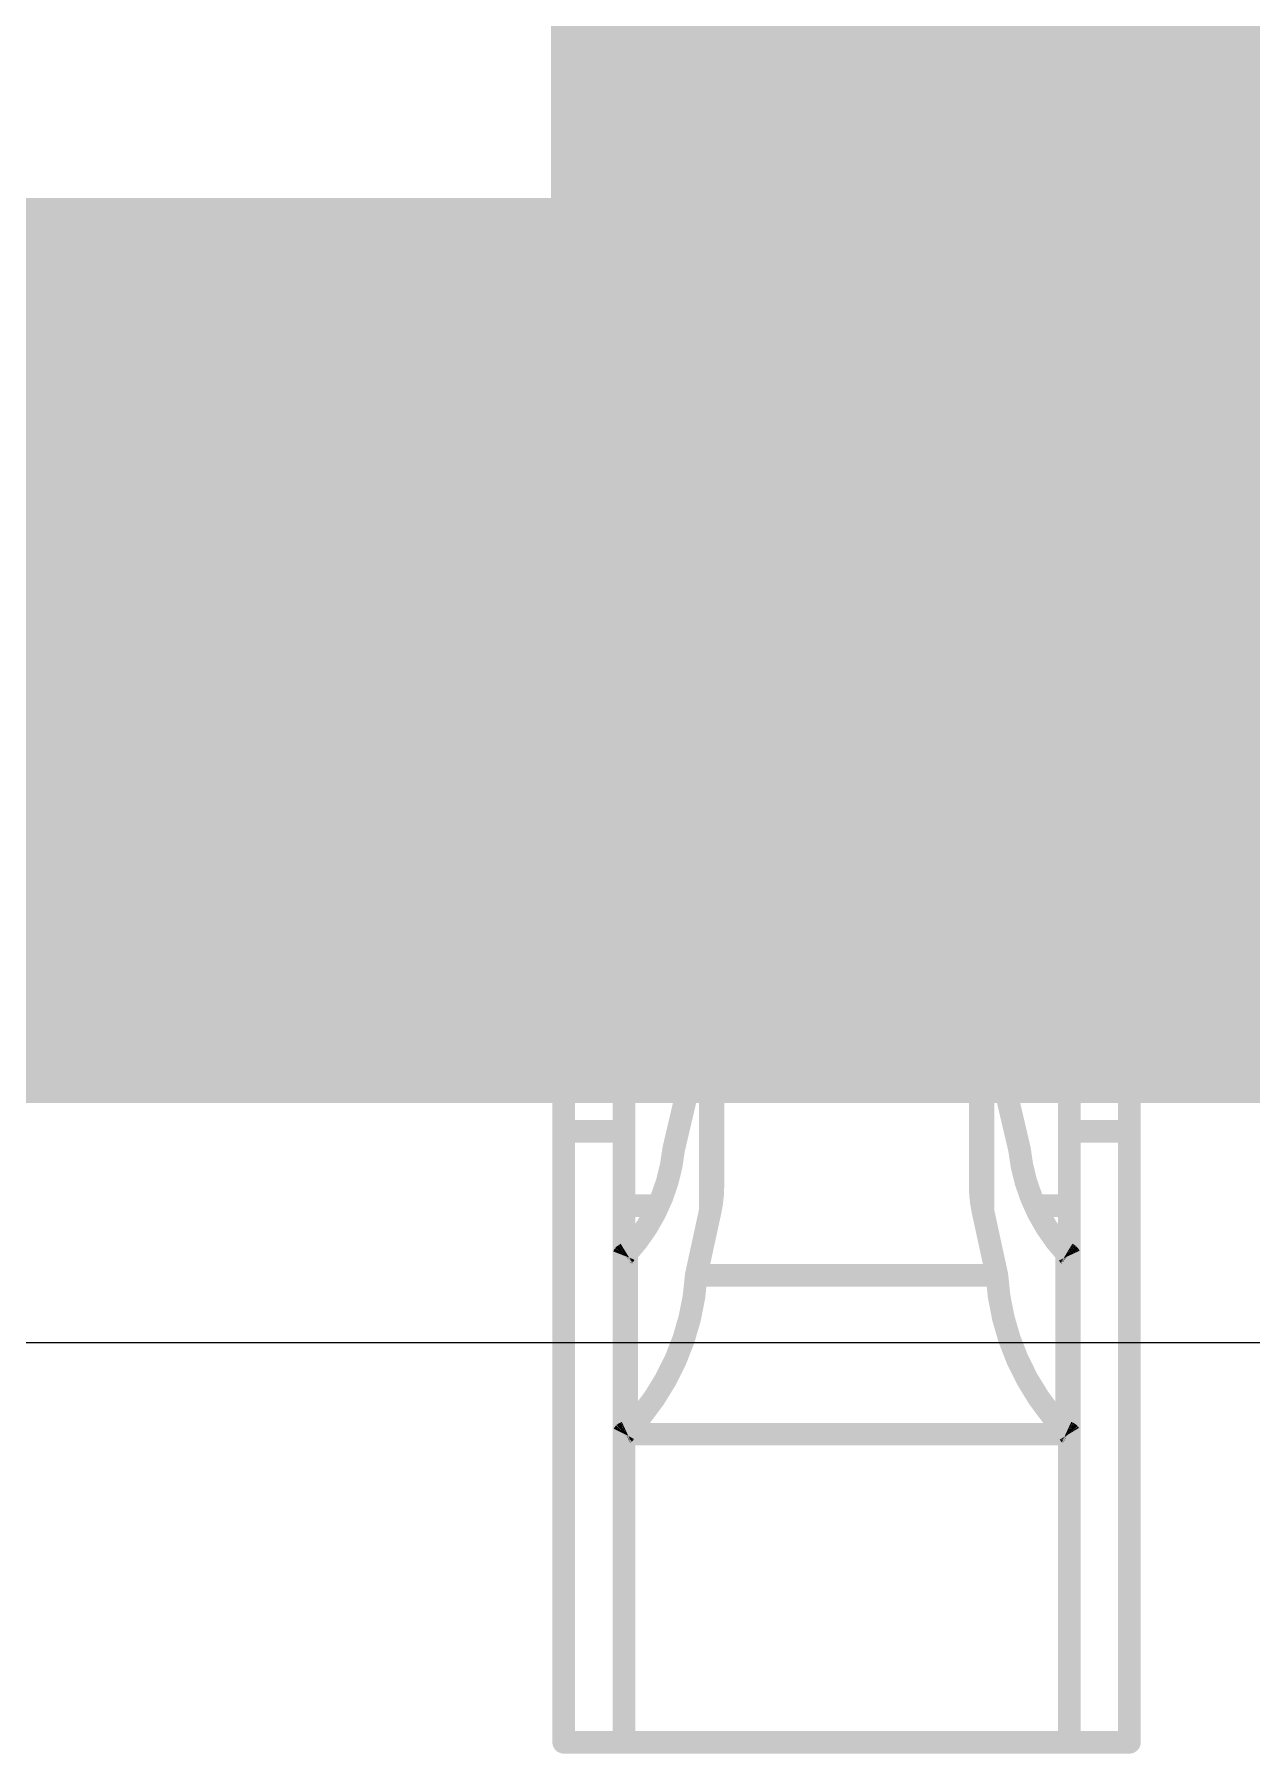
# Model space of a CAD drawing. Header units: inches. Extents: x -6 to 5433, y -4 to 5447.
# Drawn here: x 9.394 to 10.077, y 27.646 to 28.611 of the extents above; entities that cross this region are included whole.
import ezdxf

# ---------------------------------------------------------------- set-up
doc = ezdxf.new("R2010")
doc.units = ezdxf.units.IN
for name, color, linetype in [('Bottom Layer', 5, 'Continuous'), ('Mechanical 4', 56, 'Continuous'), ('Top Layer', 1, 'Continuous'), ('Top Paste', 8, 'Continuous'), ('Top Solder', 216, 'Continuous')]:
    doc.layers.add(name, color=color, linetype=linetype)

# ---------------------------------------------------------------- blocks, each defined once
blk = doc.blocks.new('QTH_030_01_L_D_A_K_TR_154')
at = {"layer": 'Top Layer'}
blk.add_hatch(color=1, dxfattribs=at).paths.add_polyline_path([(0.8249996199999998, 0.32000063), (5.52500038, 0.32000063), (5.52500038, -0.32000063), (0.8249996199999998, -0.32000063)])
at = {"layer": 'Top Paste'}
blk.add_hatch(color=8, dxfattribs=at).paths.add_polyline_path([(0.8249996199999998, 0.32000063), (5.52500038, 0.32000063), (5.52500038, -0.32000063), (0.8249996199999998, -0.32000063)])
at = {"layer": 'Top Solder'}
blk.add_hatch(color=216, dxfattribs=at).paths.add_polyline_path([(0.7233996199999999, 0.42160063), (5.62660038, 0.42160063), (5.62660038, -0.42160063), (0.7233996199999999, -0.42160063)])

msp = doc.modelspace()

# ---------------------------------------------------------------- linework, layer by layer
at = {"layer": 'Bottom Layer'}
msp.add_line((5.0324512, 27.87647968), (11.43083058, 27.87647968), dxfattribs=at)
msp.add_lwpolyline([(4.871544739999999, 28.26494474, 0.508, 0.508, 0), (13.03822132, 28.26494474, 0.508, 0.508, 0)], format="xyseb", dxfattribs=at)
at = {"layer": 'Mechanical 4'}
for points in [[(9.691154099999999, 28.53494674, 0.0127, 0.0127, 0), (10.0086541, 28.53494674, 0.0127, 0.0127, 0)], [(9.691154099999999, 28.06494514, 0.0127, 0.0127, 0), (9.691154099999999, 28.53494674, 0.0127, 0.0127, 0)], [(10.0086541, 28.06494514, 0.0127, 0.0127, 0), (10.0086541, 28.53494674, 0.0127, 0.0127, 0)], [(9.691154099999999, 28.37494452, 0.0127, 0.0127, 0), (10.0086541, 28.37494452, 0.0127, 0.0127, 0)], [(9.72490562, 28.35440862, 0.0127, 0.0127, 0), (9.974905119999999, 28.35440862, 0.0127, 0.0127, 0)], [(9.72490562, 27.65194622, 0.0127, 0.0127, 0), (9.72490562, 28.35440862, 0.0127, 0.0127, 0)], [(9.974905119999999, 27.65194622, 0.0127, 0.0127, 0), (9.974905119999999, 28.35440862, 0.0127, 0.0127, 0)], [(9.72490562, 28.29773868, 0.0127, 0.0127, 0), (9.974905119999999, 28.29773868, 0.0127, 0.0127, 0)], [(9.3736541, 28.26494474, 0.0127, 0.0127, 0), (9.691154099999999, 28.26494474, 0.0127, 0.0127, 0)], [(10.0086541, 28.26494474, 0.0127, 0.0127, 0), (10.3261541, 28.26494474, 0.0127, 0.0127, 0)], [(9.774905519999999, 28.18369522, 0.0127, 0.0127, -0.2473774344944057), (9.7989136, 28.22494482, 0.0127, 0.0127, 0)], [(9.79891614, 28.22494482, 0.0127, 0.0127, 0), (9.900894599999999, 28.22494482, 0.0127, 0.0127, 0)], [(9.79891614, 28.11528286, 0.0127, 0.0127, 0), (9.79891614, 28.22494482, 0.0127, 0.0127, 0)], [(9.900894599999999, 28.11528286, 0.0127, 0.0127, 0), (9.900894599999999, 28.22494482, 0.0127, 0.0127, 0)], [(9.90089714, 28.22494482, 0.0127, 0.0127, -0.2473774344944055), (9.92490522, 28.18369522, 0.0127, 0.0127, 0)], [(9.774905519999999, 27.96434844, 0.0127, 0.0127, 0), (9.774905519999999, 28.18369522, 0.0127, 0.0127, 0)], [(9.92490522, 27.96434844, 0.0127, 0.0127, 0), (9.92490522, 28.18369522, 0.0127, 0.0127, 0)], [(9.774905519999999, 28.07071348, 0.0127, 0.0127, -0.2374800627721871), (9.7989136, 28.1152854, 0.0127, 0.0127, 0)], [(9.79891614, 28.11528286, 0.0127, 0.0127, 0), (9.900894599999999, 28.11528286, 0.0127, 0.0127, 0)], [(9.90089714, 28.1152854, 0.0127, 0.0127, -0.2374800627721868), (9.92490522, 28.07071348, 0.0127, 0.0127, 0)], [(9.691154099999999, 28.09494508, 0.0127, 0.0127, 0), (9.72490562, 28.09494508, 0.0127, 0.0127, 0)], [(9.974905119999999, 28.09494508, 0.0127, 0.0127, 0), (10.0086541, 28.09494508, 0.0127, 0.0127, 0)], [(9.774905519999999, 28.08525752, 0.0127, 0.0127, -0.05786385222358645), (9.773386599999998, 28.07223494, 0.0127, 0.0127, 0)], [(9.92642414, 28.07223494, 0.0127, 0.0127, -0.05786385222314867), (9.92490522, 28.08525752, 0.0127, 0.0127, 0)], [(9.3736541, 28.06494514, 0.0127, 0.0127, 0), (9.691154099999999, 28.06494514, 0.0127, 0.0127, 0)], [(9.691154099999999, 27.65194622, 0.0127, 0.0127, 0), (9.691154099999999, 28.06494514, 0.0127, 0.0127, 0)], [(9.752863399999999, 27.9849453, 0.0127, 0.0127, 0), (9.773386599999998, 28.07223494, 0.0127, 0.0127, 0)], [(9.773386599999998, 27.95027684, 0.0127, 0.0127, 0), (9.773386599999998, 28.07223494, 0.0127, 0.0127, 0)], [(9.92642414, 28.07223494, 0.0127, 0.0127, 0), (9.9469448, 27.9849453, 0.0127, 0.0127, 0)], [(9.92642414, 27.95027684, 0.0127, 0.0127, 0), (9.92642414, 28.07223494, 0.0127, 0.0127, 0)], [(10.0086541, 28.06494514, 0.0127, 0.0127, 0), (10.3261541, 28.06494514, 0.0127, 0.0127, 0)], [(10.0086541, 27.65194622, 0.0127, 0.0127, 0), (10.0086541, 28.06494514, 0.0127, 0.0127, 0)], [(9.691154099999999, 27.99494528, 0.0127, 0.0127, 0), (9.72490562, 27.99494528, 0.0127, 0.0127, 0)], [(9.974905119999999, 27.99494528, 0.0127, 0.0127, 0), (10.0086541, 27.99494528, 0.0127, 0.0127, 0)], [(9.75286594, 27.98494784, 0.0127, 0.0127, -0.1625906327552088), (9.72642454, 27.92645418, 0.0127, 0.0127, 0)], [(9.973386199999998, 27.92645418, 0.0127, 0.0127, -0.1625906327552086), (9.9469448, 27.98494784, 0.0127, 0.0127, 0)], [(9.774905519999999, 27.96434844, 0.0127, 0.0127, -0.05365793627952005), (9.773386599999998, 27.95027684, 0.0127, 0.0127, 0)], [(9.92642414, 27.95027684, 0.0127, 0.0127, -0.0536579362795205), (9.92490522, 27.96434844, 0.0127, 0.0127, 0)], [(9.72490562, 27.95328166, 0.0127, 0.0127, 0), (9.743566999999999, 27.95328166, 0.0127, 0.0127, 0)], [(9.765532919999998, 27.91417836, 0.0127, 0.0127, 0), (9.773386599999998, 27.95027684, 0.0127, 0.0127, 0)], [(9.92642414, 27.95027684, 0.0127, 0.0127, 0), (9.93427782, 27.91417836, 0.0127, 0.0127, 0)], [(9.95624374, 27.95328166, 0.0127, 0.0127, 0), (9.974905119999999, 27.95328166, 0.0127, 0.0127, 0)], [(9.72490562, 27.92521466, 0.0127, 0.0127, -0.0110217606855725), (9.724941179999998, 27.92530102, 0.0127, 0.0127, 0)], [(9.724941179999998, 27.92530102, 0.0127, 0.0127, -0.02840440644803519), (9.7249869, 27.92538992, 0.0127, 0.0127, 0)], [(9.7249869, 27.92538992, 0.0127, 0.0127, -0.03504147042302078), (9.72505294, 27.92548644, 0.0127, 0.0127, 0)], [(9.72505294, 27.92548644, 0.0127, 0.0127, -0.03231858311380829), (9.725152, 27.92559312, 0.0127, 0.0127, 0)], [(9.725152, 27.92559312, 0.0127, 0.0127, -0.02446223674932042), (9.725289159999999, 27.9257125, 0.0127, 0.0127, 0)], [(9.7252917, 27.92570996, 0.0127, 0.0127, -0.0137291896481279), (9.7254695, 27.92584458, 0.0127, 0.0127, 0)], [(9.7254695, 27.92584458, 0.0127, 0.0127, -0.008119992645092475), (9.725680319999999, 27.92598681999999, 0.0127, 0.0127, 0)], [(9.72567778, 27.92598936, 0.0127, 0.0127, -0.004820635599218005), (9.725914, 27.92613922, 0.0127, 0.0127, 0)], [(9.725914, 27.92613922, 0.0127, 0.0127, 0), (9.72642454, 27.92645418, 0.0127, 0.0127, 0)], [(9.72642454, 27.82607592, 0.0127, 0.0127, 0), (9.72642454, 27.92645418, 0.0127, 0.0127, 0)], [(9.973386199999998, 27.92645418, 0.0127, 0.0127, 0), (9.9736529, 27.92629415999999, 0.0127, 0.0127, 0)], [(9.973386199999998, 27.82607592, 0.0127, 0.0127, 0), (9.973386199999998, 27.92645418, 0.0127, 0.0127, 0)], [(9.9736529, 27.92629415999999, 0.0127, 0.0127, 0), (9.97391198, 27.92613414, 0.0127, 0.0127, 0)], [(9.97390944, 27.9261316, 0.0127, 0.0127, -0.006054857866564813), (9.9741482, 27.92598174, 0.0127, 0.0127, 0)], [(9.974150739999999, 27.92598428, 0.0127, 0.0127, -0.01073696930317961), (9.974356479999999, 27.92584204, 0.0127, 0.0127, 0)], [(9.974356479999999, 27.9258395, 0.0127, 0.0127, -0.01856237096066726), (9.97452158, 27.9257125, 0.0127, 0.0127, 0)], [(9.97452158, 27.92571504, 0.0127, 0.0127, -0.02338621053193582), (9.97464604, 27.9255982, 0.0127, 0.0127, 0)], [(9.97464604, 27.92559566, 0.0127, 0.0127, -0.05432145110897314), (9.97480606, 27.925395, 0.0127, 0.0127, 0)], [(9.9748086, 27.92539754, 0.0127, 0.0127, -0.028596880532738), (9.97490766, 27.92521466, 0.0127, 0.0127, 0)], [(9.765532919999998, 27.91418089999999, 0.0127, 0.0127, -0.1798939642534223), (9.72642454, 27.82607592, 0.0127, 0.0127, 0)], [(9.765532919999998, 27.91417836, 0.0127, 0.0127, 0), (9.93427782, 27.91417836, 0.0127, 0.0127, 0)], [(9.973386199999998, 27.82607592, 0.0127, 0.0127, -0.1798939642534224), (9.93427782, 27.91418089999999, 0.0127, 0.0127, 0)], [(9.72490562, 27.82514628, 0.0127, 0.0127, -0.01323430967802124), (9.724941179999998, 27.82521232, 0.0127, 0.0127, 0)], [(9.72490562, 27.82494561999999, 0.0127, 0.0127, 0), (9.974905119999999, 27.82494561999999, 0.0127, 0.0127, 0)], [(9.724941179999998, 27.82521232, 0.0127, 0.0127, -0.03268862907246989), (9.7249869, 27.8252809, 0.0127, 0.0127, 0)], [(9.7249869, 27.82527582, 0.0127, 0.0127, -0.03744583044162204), (9.72505294, 27.82534948, 0.0127, 0.0127, 0)], [(9.72505294, 27.82534948, 0.0127, 0.0127, -0.03188120453162444), (9.725152, 27.82542822, 0.0127, 0.0127, 0)], [(9.725149459999999, 27.82543076, 0.0127, 0.0127, -0.02261994759574209), (9.725289159999999, 27.8255222, 0.0127, 0.0127, 0)], [(9.725289159999999, 27.82551966, 0.0127, 0.0127, -0.01220889252685899), (9.72546696, 27.82561872, 0.0127, 0.0127, 0)], [(9.72546696, 27.82561872, 0.0127, 0.0127, -0.007070305422494151), (9.72567778, 27.8257254, 0.0127, 0.0127, 0)], [(9.72567778, 27.8257254, 0.0127, 0.0127, 0), (9.725914, 27.8258397, 0.0127, 0.0127, 0)], [(9.725914, 27.8258397, 0.0127, 0.0127, 0), (9.72642454, 27.82607592, 0.0127, 0.0127, 0)], [(9.973386199999998, 27.82607592, 0.0127, 0.0127, 0), (9.9736529, 27.825954, 0.0127, 0.0127, 0)], [(9.9736529, 27.825954, 0.0127, 0.0127, 0), (9.97391198, 27.82583716, 0.0127, 0.0127, 0)], [(9.97391198, 27.82583716, 0.0127, 0.0127, -0.005205334027256632), (9.974150739999999, 27.8257254, 0.0127, 0.0127, 0)], [(9.9741482, 27.82572286, 0.0127, 0.0127, -0.009375622387828327), (9.97435394, 27.82561618, 0.0127, 0.0127, 0)], [(9.97435394, 27.82561618, 0.0127, 0.0127, -0.01668702494898788), (9.97452158, 27.82551966, 0.0127, 0.0127, 0)], [(9.97452158, 27.82551966, 0.0127, 0.0127, -0.0219939169679392), (9.97464604, 27.8254333, 0.0127, 0.0127, 0)], [(9.974643499999999, 27.8254333, 0.0127, 0.0127, -0.02675089186709573), (9.97473748, 27.82535456, 0.0127, 0.0127, 0)], [(9.97474002, 27.82535456, 0.0127, 0.0127, -0.02828763806283927), (9.9748086, 27.82528344, 0.0127, 0.0127, 0)], [(9.9748086, 27.82528344, 0.0127, 0.0127, -0.03260546166302589), (9.974905119999999, 27.82514628, 0.0127, 0.0127, 0)], [(9.691154099999999, 27.65194622, 0.0127, 0.0127, 0), (10.0086541, 27.65194622, 0.0127, 0.0127, 0)]]:
    msp.add_lwpolyline(points, format="xyseb", dxfattribs=at)
for points in [[(9.6879791, 28.53494674, 0.00635, 0.00635, 1), (9.6943291, 28.53494674, 0.00635, 0.00635, 1)], [(9.6879791, 28.53494674, 0.00635, 0.00635, 1), (9.6943291, 28.53494674, 0.00635, 0.00635, 1)], [(10.0054791, 28.53494674, 0.00635, 0.00635, 1), (10.0118291, 28.53494674, 0.00635, 0.00635, 1)], [(10.0054791, 28.53494674, 0.00635, 0.00635, 1), (10.0118291, 28.53494674, 0.00635, 0.00635, 1)], [(9.6879791, 28.37494452, 0.00635, 0.00635, 1), (9.6943291, 28.37494452, 0.00635, 0.00635, 1)], [(10.0054791, 28.37494452, 0.00635, 0.00635, 1), (10.0118291, 28.37494452, 0.00635, 0.00635, 1)], [(9.721730619999999, 28.35440862, 0.00635, 0.00635, 1), (9.728080619999998, 28.35440862, 0.00635, 0.00635, 1)], [(9.721730619999999, 28.35440862, 0.00635, 0.00635, 1), (9.728080619999998, 28.35440862, 0.00635, 0.00635, 1)], [(9.971730119999998, 28.35440862, 0.00635, 0.00635, 1), (9.97808012, 28.35440862, 0.00635, 0.00635, 1)], [(9.971730119999998, 28.35440862, 0.00635, 0.00635, 1), (9.97808012, 28.35440862, 0.00635, 0.00635, 1)], [(9.721730619999999, 28.29773868, 0.00635, 0.00635, 1), (9.728080619999998, 28.29773868, 0.00635, 0.00635, 1)], [(9.971730119999998, 28.29773868, 0.00635, 0.00635, 1), (9.97808012, 28.29773868, 0.00635, 0.00635, 1)], [(9.6879791, 28.26494474, 0.00635, 0.00635, 1), (9.6943291, 28.26494474, 0.00635, 0.00635, 1)], [(10.0054791, 28.26494474, 0.00635, 0.00635, 1), (10.0118291, 28.26494474, 0.00635, 0.00635, 1)], [(9.795738599999998, 28.22494482, 0.00635, 0.00635, 1), (9.8020886, 28.22494482, 0.00635, 0.00635, 1)], [(9.795741139999999, 28.22494482, 0.00635, 0.00635, 1), (9.80209114, 28.22494482, 0.00635, 0.00635, 1)], [(9.795741139999999, 28.22494482, 0.00635, 0.00635, 1), (9.80209114, 28.22494482, 0.00635, 0.00635, 1)], [(9.8977196, 28.22494482, 0.00635, 0.00635, 1), (9.9040696, 28.22494482, 0.00635, 0.00635, 1)], [(9.8977196, 28.22494482, 0.00635, 0.00635, 1), (9.9040696, 28.22494482, 0.00635, 0.00635, 1)], [(9.89772214, 28.22494482, 0.00635, 0.00635, 1), (9.904072139999998, 28.22494482, 0.00635, 0.00635, 1)], [(9.77173052, 28.18369522, 0.00635, 0.00635, 1), (9.77808052, 28.18369522, 0.00635, 0.00635, 1)], [(9.77173052, 28.18369522, 0.00635, 0.00635, 1), (9.77808052, 28.18369522, 0.00635, 0.00635, 1)], [(9.921730219999999, 28.18369522, 0.00635, 0.00635, 1), (9.928080219999998, 28.18369522, 0.00635, 0.00635, 1)], [(9.921730219999999, 28.18369522, 0.00635, 0.00635, 1), (9.928080219999998, 28.18369522, 0.00635, 0.00635, 1)], [(9.795738599999998, 28.1152854, 0.00635, 0.00635, 1), (9.8020886, 28.1152854, 0.00635, 0.00635, 1)], [(9.795741139999999, 28.11528286, 0.00635, 0.00635, 1), (9.80209114, 28.11528286, 0.00635, 0.00635, 1)], [(9.795741139999999, 28.11528286, 0.00635, 0.00635, 1), (9.80209114, 28.11528286, 0.00635, 0.00635, 1)], [(9.8977196, 28.11528286, 0.00635, 0.00635, 1), (9.9040696, 28.11528286, 0.00635, 0.00635, 1)], [(9.8977196, 28.11528286, 0.00635, 0.00635, 1), (9.9040696, 28.11528286, 0.00635, 0.00635, 1)], [(9.89772214, 28.1152854, 0.00635, 0.00635, 1), (9.904072139999998, 28.1152854, 0.00635, 0.00635, 1)], [(9.6879791, 28.09494508, 0.00635, 0.00635, 1), (9.6943291, 28.09494508, 0.00635, 0.00635, 1)], [(9.721730619999999, 28.09494508, 0.00635, 0.00635, 1), (9.728080619999998, 28.09494508, 0.00635, 0.00635, 1)], [(9.971730119999998, 28.09494508, 0.00635, 0.00635, 1), (9.97808012, 28.09494508, 0.00635, 0.00635, 1)], [(10.0054791, 28.09494508, 0.00635, 0.00635, 1), (10.0118291, 28.09494508, 0.00635, 0.00635, 1)], [(9.77173052, 28.08525752, 0.00635, 0.00635, 1), (9.77808052, 28.08525752, 0.00635, 0.00635, 1)], [(9.921730219999999, 28.08525752, 0.00635, 0.00635, 1), (9.928080219999998, 28.08525752, 0.00635, 0.00635, 1)], [(9.6879791, 28.06494514, 0.00635, 0.00635, 1), (9.6943291, 28.06494514, 0.00635, 0.00635, 1)], [(9.6879791, 28.06494514, 0.00635, 0.00635, 1), (9.6943291, 28.06494514, 0.00635, 0.00635, 1)], [(9.6879791, 28.06494514, 0.00635, 0.00635, 1), (9.6943291, 28.06494514, 0.00635, 0.00635, 1)], [(9.7702116, 28.07223494, 0.00635, 0.00635, 1), (9.7765616, 28.07223494, 0.00635, 0.00635, 1)], [(9.7702116, 28.07223494, 0.00635, 0.00635, 1), (9.7765616, 28.07223494, 0.00635, 0.00635, 1)], [(9.7702116, 28.07223494, 0.00635, 0.00635, 1), (9.7765616, 28.07223494, 0.00635, 0.00635, 1)], [(9.77173052, 28.07071348, 0.00635, 0.00635, 1), (9.77808052, 28.07071348, 0.00635, 0.00635, 1)], [(9.921730219999999, 28.07071348, 0.00635, 0.00635, 1), (9.928080219999998, 28.07071348, 0.00635, 0.00635, 1)], [(9.92324914, 28.07223494, 0.00635, 0.00635, 1), (9.929599139999999, 28.07223494, 0.00635, 0.00635, 1)], [(9.92324914, 28.07223494, 0.00635, 0.00635, 1), (9.929599139999999, 28.07223494, 0.00635, 0.00635, 1)], [(9.92324914, 28.07223494, 0.00635, 0.00635, 1), (9.929599139999999, 28.07223494, 0.00635, 0.00635, 1)], [(10.0054791, 28.06494514, 0.00635, 0.00635, 1), (10.0118291, 28.06494514, 0.00635, 0.00635, 1)], [(10.0054791, 28.06494514, 0.00635, 0.00635, 1), (10.0118291, 28.06494514, 0.00635, 0.00635, 1)], [(10.0054791, 28.06494514, 0.00635, 0.00635, 1), (10.0118291, 28.06494514, 0.00635, 0.00635, 1)], [(9.6879791, 27.99494528, 0.00635, 0.00635, 1), (9.6943291, 27.99494528, 0.00635, 0.00635, 1)], [(9.721730619999999, 27.99494528, 0.00635, 0.00635, 1), (9.728080619999998, 27.99494528, 0.00635, 0.00635, 1)], [(9.971730119999998, 27.99494528, 0.00635, 0.00635, 1), (9.97808012, 27.99494528, 0.00635, 0.00635, 1)], [(10.0054791, 27.99494528, 0.00635, 0.00635, 1), (10.0118291, 27.99494528, 0.00635, 0.00635, 1)], [(9.7496884, 27.9849453, 0.00635, 0.00635, 1), (9.7560384, 27.9849453, 0.00635, 0.00635, 1)], [(9.74969094, 27.98494784, 0.00635, 0.00635, 1), (9.75604094, 27.98494784, 0.00635, 0.00635, 1)], [(9.943769799999998, 27.98494784, 0.00635, 0.00635, 1), (9.9501198, 27.98494784, 0.00635, 0.00635, 1)], [(9.943769799999998, 27.9849453, 0.00635, 0.00635, 1), (9.9501198, 27.9849453, 0.00635, 0.00635, 1)], [(9.77173052, 27.96434844, 0.00635, 0.00635, 1), (9.77808052, 27.96434844, 0.00635, 0.00635, 1)], [(9.77173052, 27.96434844, 0.00635, 0.00635, 1), (9.77808052, 27.96434844, 0.00635, 0.00635, 1)], [(9.921730219999999, 27.96434844, 0.00635, 0.00635, 1), (9.928080219999998, 27.96434844, 0.00635, 0.00635, 1)], [(9.921730219999999, 27.96434844, 0.00635, 0.00635, 1), (9.928080219999998, 27.96434844, 0.00635, 0.00635, 1)], [(9.721730619999999, 27.95328166, 0.00635, 0.00635, 1), (9.728080619999998, 27.95328166, 0.00635, 0.00635, 1)], [(9.740392, 27.95328166, 0.00635, 0.00635, 1), (9.746742, 27.95328166, 0.00635, 0.00635, 1)], [(9.7702116, 27.95027684, 0.00635, 0.00635, 1), (9.7765616, 27.95027684, 0.00635, 0.00635, 1)], [(9.7702116, 27.95027684, 0.00635, 0.00635, 1), (9.7765616, 27.95027684, 0.00635, 0.00635, 1)], [(9.7702116, 27.95027684, 0.00635, 0.00635, 1), (9.7765616, 27.95027684, 0.00635, 0.00635, 1)], [(9.92324914, 27.95027684, 0.00635, 0.00635, 1), (9.929599139999999, 27.95027684, 0.00635, 0.00635, 1)], [(9.92324914, 27.95027684, 0.00635, 0.00635, 1), (9.929599139999999, 27.95027684, 0.00635, 0.00635, 1)], [(9.92324914, 27.95027684, 0.00635, 0.00635, 1), (9.929599139999999, 27.95027684, 0.00635, 0.00635, 1)], [(9.953068739999999, 27.95328166, 0.00635, 0.00635, 1), (9.959418739999998, 27.95328166, 0.00635, 0.00635, 1)], [(9.971730119999998, 27.95328166, 0.00635, 0.00635, 1), (9.97808012, 27.95328166, 0.00635, 0.00635, 1)], [(9.721730619999999, 27.92521466, 0.00635, 0.00635, 1), (9.728080619999998, 27.92521466, 0.00635, 0.00635, 1)], [(9.72176618, 27.92530102, 0.00635, 0.00635, 1), (9.72811618, 27.92530102, 0.00635, 0.00635, 1)], [(9.72176618, 27.92530102, 0.00635, 0.00635, 1), (9.72811618, 27.92530102, 0.00635, 0.00635, 1)], [(9.721811899999999, 27.92538992, 0.00635, 0.00635, 1), (9.7281619, 27.92538992, 0.00635, 0.00635, 1)], [(9.721811899999999, 27.92538992, 0.00635, 0.00635, 1), (9.7281619, 27.92538992, 0.00635, 0.00635, 1)], [(9.72187794, 27.92548644, 0.00635, 0.00635, 1), (9.728227939999998, 27.92548644, 0.00635, 0.00635, 1)], [(9.72187794, 27.92548644, 0.00635, 0.00635, 1), (9.728227939999998, 27.92548644, 0.00635, 0.00635, 1)], [(9.721976999999999, 27.92559312, 0.00635, 0.00635, 1), (9.728326999999998, 27.92559312, 0.00635, 0.00635, 1)], [(9.721976999999999, 27.92559312, 0.00635, 0.00635, 1), (9.728326999999998, 27.92559312, 0.00635, 0.00635, 1)], [(9.72211416, 27.9257125, 0.00635, 0.00635, 1), (9.728464159999998, 27.9257125, 0.00635, 0.00635, 1)], [(9.722116699999999, 27.92570996, 0.00635, 0.00635, 1), (9.728466699999998, 27.92570996, 0.00635, 0.00635, 1)], [(9.722294499999999, 27.92584458, 0.00635, 0.00635, 1), (9.7286445, 27.92584458, 0.00635, 0.00635, 1)], [(9.722294499999999, 27.92584458, 0.00635, 0.00635, 1), (9.7286445, 27.92584458, 0.00635, 0.00635, 1)], [(9.72250278, 27.92598936, 0.00635, 0.00635, 1), (9.72885278, 27.92598936, 0.00635, 0.00635, 1)], [(9.72250532, 27.92598681999999, 0.00635, 0.00635, 1), (9.728855320000001, 27.92598681999999, 0.00635, 0.00635, 1)], [(9.722738999999999, 27.92613922, 0.00635, 0.00635, 1), (9.729089, 27.92613922, 0.00635, 0.00635, 1)], [(9.722738999999999, 27.92613922, 0.00635, 0.00635, 1), (9.729089, 27.92613922, 0.00635, 0.00635, 1)], [(9.72324954, 27.92645418, 0.00635, 0.00635, 1), (9.729599539999999, 27.92645418, 0.00635, 0.00635, 1)], [(9.72324954, 27.92645418, 0.00635, 0.00635, 1), (9.729599539999999, 27.92645418, 0.00635, 0.00635, 1)], [(9.72324954, 27.92645418, 0.00635, 0.00635, 1), (9.729599539999999, 27.92645418, 0.00635, 0.00635, 1)], [(9.9702112, 27.92645418, 0.00635, 0.00635, 1), (9.976561199999999, 27.92645418, 0.00635, 0.00635, 1)], [(9.9702112, 27.92645418, 0.00635, 0.00635, 1), (9.976561199999999, 27.92645418, 0.00635, 0.00635, 1)], [(9.9702112, 27.92645418, 0.00635, 0.00635, 1), (9.976561199999999, 27.92645418, 0.00635, 0.00635, 1)], [(9.9704779, 27.92629415999999, 0.00635, 0.00635, 1), (9.976827899999998, 27.92629415999999, 0.00635, 0.00635, 1)], [(9.9704779, 27.92629415999999, 0.00635, 0.00635, 1), (9.976827899999998, 27.92629415999999, 0.00635, 0.00635, 1)], [(9.97073444, 27.9261316, 0.00635, 0.00635, 1), (9.977084439999999, 27.9261316, 0.00635, 0.00635, 1)], [(9.970736979999998, 27.92613414, 0.00635, 0.00635, 1), (9.97708698, 27.92613414, 0.00635, 0.00635, 1)], [(9.9709732, 27.92598174, 0.00635, 0.00635, 1), (9.977323199999999, 27.92598174, 0.00635, 0.00635, 1)], [(9.97097574, 27.92598428, 0.00635, 0.00635, 1), (9.97732574, 27.92598428, 0.00635, 0.00635, 1)], [(9.971181479999998, 27.92584204, 0.00635, 0.00635, 1), (9.97753148, 27.92584204, 0.00635, 0.00635, 1)], [(9.971181479999998, 27.9258395, 0.00635, 0.00635, 1), (9.97753148, 27.9258395, 0.00635, 0.00635, 1)], [(9.971346579999999, 27.92571504, 0.00635, 0.00635, 1), (9.97769658, 27.92571504, 0.00635, 0.00635, 1)], [(9.971346579999999, 27.9257125, 0.00635, 0.00635, 1), (9.97769658, 27.9257125, 0.00635, 0.00635, 1)], [(9.97147104, 27.9255982, 0.00635, 0.00635, 1), (9.97782104, 27.9255982, 0.00635, 0.00635, 1)], [(9.97147104, 27.92559566, 0.00635, 0.00635, 1), (9.97782104, 27.92559566, 0.00635, 0.00635, 1)], [(9.971631059999998, 27.925395, 0.00635, 0.00635, 1), (9.97798106, 27.925395, 0.00635, 0.00635, 1)], [(9.971633599999999, 27.92539754, 0.00635, 0.00635, 1), (9.9779836, 27.92539754, 0.00635, 0.00635, 1)], [(9.971732659999999, 27.92521466, 0.00635, 0.00635, 1), (9.97808266, 27.92521466, 0.00635, 0.00635, 1)], [(9.76235792, 27.91418089999999, 0.00635, 0.00635, 1), (9.76870792, 27.91418089999999, 0.00635, 0.00635, 1)], [(9.76235792, 27.91417836, 0.00635, 0.00635, 1), (9.76870792, 27.91417836, 0.00635, 0.00635, 1)], [(9.76235792, 27.91417836, 0.00635, 0.00635, 1), (9.76870792, 27.91417836, 0.00635, 0.00635, 1)], [(9.93110282, 27.91418089999999, 0.00635, 0.00635, 1), (9.937452819999999, 27.91418089999999, 0.00635, 0.00635, 1)], [(9.93110282, 27.91417836, 0.00635, 0.00635, 1), (9.937452819999999, 27.91417836, 0.00635, 0.00635, 1)], [(9.93110282, 27.91417836, 0.00635, 0.00635, 1), (9.937452819999999, 27.91417836, 0.00635, 0.00635, 1)], [(9.721730619999999, 27.82514628, 0.00635, 0.00635, 1), (9.728080619999998, 27.82514628, 0.00635, 0.00635, 1)], [(9.721730619999999, 27.82494561999999, 0.00635, 0.00635, 1), (9.728080619999998, 27.82494561999999, 0.00635, 0.00635, 1)], [(9.72176618, 27.82521232, 0.00635, 0.00635, 1), (9.72811618, 27.82521232, 0.00635, 0.00635, 1)], [(9.72176618, 27.82521232, 0.00635, 0.00635, 1), (9.72811618, 27.82521232, 0.00635, 0.00635, 1)], [(9.721811899999999, 27.8252809, 0.00635, 0.00635, 1), (9.7281619, 27.8252809, 0.00635, 0.00635, 1)], [(9.721811899999999, 27.82527582, 0.00635, 0.00635, 1), (9.7281619, 27.82527582, 0.00635, 0.00635, 1)], [(9.72187794, 27.82534948, 0.00635, 0.00635, 1), (9.728227939999998, 27.82534948, 0.00635, 0.00635, 1)], [(9.72187794, 27.82534948, 0.00635, 0.00635, 1), (9.728227939999998, 27.82534948, 0.00635, 0.00635, 1)], [(9.72197446, 27.82543076, 0.00635, 0.00635, 1), (9.72832446, 27.82543076, 0.00635, 0.00635, 1)], [(9.721976999999999, 27.82542822, 0.00635, 0.00635, 1), (9.728326999999998, 27.82542822, 0.00635, 0.00635, 1)], [(9.72211416, 27.8255222, 0.00635, 0.00635, 1), (9.728464159999998, 27.8255222, 0.00635, 0.00635, 1)], [(9.72211416, 27.82551966, 0.00635, 0.00635, 1), (9.728464159999998, 27.82551966, 0.00635, 0.00635, 1)], [(9.72229196, 27.82561872, 0.00635, 0.00635, 1), (9.72864196, 27.82561872, 0.00635, 0.00635, 1)], [(9.72229196, 27.82561872, 0.00635, 0.00635, 1), (9.72864196, 27.82561872, 0.00635, 0.00635, 1)], [(9.72250278, 27.8257254, 0.00635, 0.00635, 1), (9.72885278, 27.8257254, 0.00635, 0.00635, 1)], [(9.72250278, 27.8257254, 0.00635, 0.00635, 1), (9.72885278, 27.8257254, 0.00635, 0.00635, 1)], [(9.722738999999999, 27.8258397, 0.00635, 0.00635, 1), (9.729089, 27.8258397, 0.00635, 0.00635, 1)], [(9.722738999999999, 27.8258397, 0.00635, 0.00635, 1), (9.729089, 27.8258397, 0.00635, 0.00635, 1)], [(9.72324954, 27.82607592, 0.00635, 0.00635, 1), (9.729599539999999, 27.82607592, 0.00635, 0.00635, 1)], [(9.72324954, 27.82607592, 0.00635, 0.00635, 1), (9.729599539999999, 27.82607592, 0.00635, 0.00635, 1)], [(9.72324954, 27.82607592, 0.00635, 0.00635, 1), (9.729599539999999, 27.82607592, 0.00635, 0.00635, 1)], [(9.9702112, 27.82607592, 0.00635, 0.00635, 1), (9.976561199999999, 27.82607592, 0.00635, 0.00635, 1)], [(9.9702112, 27.82607592, 0.00635, 0.00635, 1), (9.976561199999999, 27.82607592, 0.00635, 0.00635, 1)], [(9.9702112, 27.82607592, 0.00635, 0.00635, 1), (9.976561199999999, 27.82607592, 0.00635, 0.00635, 1)], [(9.9704779, 27.825954, 0.00635, 0.00635, 1), (9.976827899999998, 27.825954, 0.00635, 0.00635, 1)], [(9.9704779, 27.825954, 0.00635, 0.00635, 1), (9.976827899999998, 27.825954, 0.00635, 0.00635, 1)], [(9.970736979999998, 27.82583716, 0.00635, 0.00635, 1), (9.97708698, 27.82583716, 0.00635, 0.00635, 1)], [(9.970736979999998, 27.82583716, 0.00635, 0.00635, 1), (9.97708698, 27.82583716, 0.00635, 0.00635, 1)], [(9.9709732, 27.82572286, 0.00635, 0.00635, 1), (9.977323199999999, 27.82572286, 0.00635, 0.00635, 1)], [(9.97097574, 27.8257254, 0.00635, 0.00635, 1), (9.97732574, 27.8257254, 0.00635, 0.00635, 1)], [(9.971178939999998, 27.82561618, 0.00635, 0.00635, 1), (9.97752894, 27.82561618, 0.00635, 0.00635, 1)], [(9.971178939999998, 27.82561618, 0.00635, 0.00635, 1), (9.97752894, 27.82561618, 0.00635, 0.00635, 1)], [(9.971346579999999, 27.82551966, 0.00635, 0.00635, 1), (9.97769658, 27.82551966, 0.00635, 0.00635, 1)], [(9.971346579999999, 27.82551966, 0.00635, 0.00635, 1), (9.97769658, 27.82551966, 0.00635, 0.00635, 1)], [(9.9714685, 27.8254333, 0.00635, 0.00635, 1), (9.9778185, 27.8254333, 0.00635, 0.00635, 1)], [(9.97147104, 27.8254333, 0.00635, 0.00635, 1), (9.97782104, 27.8254333, 0.00635, 0.00635, 1)], [(9.97156248, 27.82535456, 0.00635, 0.00635, 1), (9.977912479999999, 27.82535456, 0.00635, 0.00635, 1)], [(9.97156502, 27.82535456, 0.00635, 0.00635, 1), (9.97791502, 27.82535456, 0.00635, 0.00635, 1)], [(9.971633599999999, 27.82528344, 0.00635, 0.00635, 1), (9.9779836, 27.82528344, 0.00635, 0.00635, 1)], [(9.971633599999999, 27.82528344, 0.00635, 0.00635, 1), (9.9779836, 27.82528344, 0.00635, 0.00635, 1)], [(9.971730119999998, 27.82514628, 0.00635, 0.00635, 1), (9.97808012, 27.82514628, 0.00635, 0.00635, 1)], [(9.971730119999998, 27.82494561999999, 0.00635, 0.00635, 1), (9.97808012, 27.82494561999999, 0.00635, 0.00635, 1)], [(9.6879791, 27.65194622, 0.00635, 0.00635, 1), (9.6943291, 27.65194622, 0.00635, 0.00635, 1)], [(9.6879791, 27.65194622, 0.00635, 0.00635, 1), (9.6943291, 27.65194622, 0.00635, 0.00635, 1)], [(9.721730619999999, 27.65194622, 0.00635, 0.00635, 1), (9.728080619999998, 27.65194622, 0.00635, 0.00635, 1)], [(9.971730119999998, 27.65194622, 0.00635, 0.00635, 1), (9.97808012, 27.65194622, 0.00635, 0.00635, 1)], [(10.0054791, 27.65194622, 0.00635, 0.00635, 1), (10.0118291, 27.65194622, 0.00635, 0.00635, 1)], [(10.0054791, 27.65194622, 0.00635, 0.00635, 1), (10.0118291, 27.65194622, 0.00635, 0.00635, 1)]]:
    msp.add_lwpolyline(points, format="xyseb", close=True, dxfattribs=at)

# ---------------------------------------------------------------- block references
at = {"rotation": 180}
msp.add_blockref('QTH_030_01_L_D_A_K_TR_154', (15.3105993, 28.85674696), dxfattribs=at)

doc.saveas('drawing.dxf')
